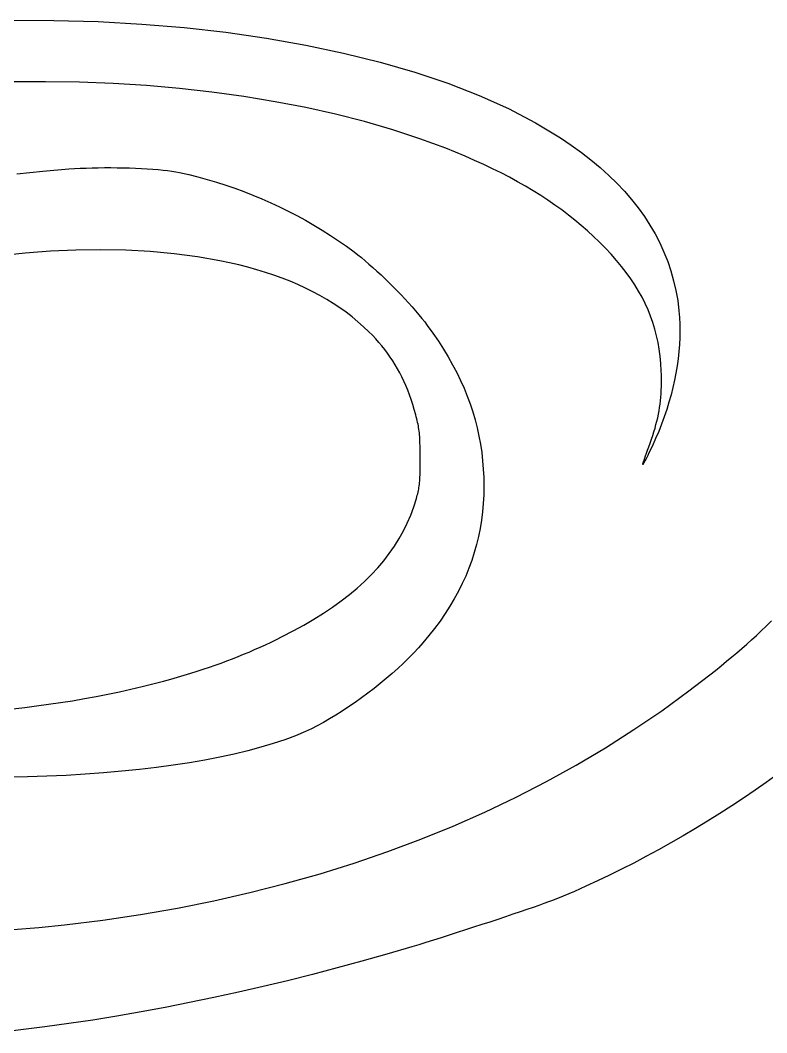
# Model space of a CAD drawing. Header units: metres. Extents: x -106 to 107, y -104 to 107.
# Drawn here: x 4.73 to 27.13, y -32.7 to -2.33 of the extents above; entities that cross this region are included whole.
import ezdxf

# ---------------------------------------------------------------- set-up
doc = ezdxf.new("R2010")
doc.units = ezdxf.units.M

msp = doc.modelspace()

# ---------------------------------------------------------------- linework, layer by layer
for p, q in [((4.38875, -2.32581), (5.73654, -2.32866)), ((5.73654, -2.32866), (7.06517, -2.36673)), ((7.06517, -2.36673), (8.37099, -2.43956)), ((8.37099, -2.43956), (9.65036, -2.54669)), ((9.65036, -2.54669), (10.8997, -2.68767)), ((10.8997, -2.68767), (12.1153, -2.862)), ((12.1153, -2.862), (13.2935, -3.06924)), ((13.2935, -3.06924), (14.4309, -3.30891)), ((14.4309, -3.30891), (15.5236, -3.58057)), ((15.5236, -3.58057), (16.5681, -3.88374)), ((16.5681, -3.88374), (17.5608, -4.21796)), ((5.48613, -4.16893), (4.46515, -4.17738)), ((6.50266, -4.18437), (5.48613, -4.16893)), ((7.51239, -4.2235), (6.50266, -4.18437)), ((8.51295, -4.28615), (7.51239, -4.2235)), ((17.5608, -4.21796), (18.498, -4.58275)), ((9.502, -4.37212), (8.51295, -4.28615)), ((10.4772, -4.48126), (9.502, -4.37212)), ((11.4361, -4.61339), (10.4772, -4.48126)), ((12.3763, -4.76834), (11.4361, -4.61339)), ((13.2956, -4.94591), (12.3763, -4.76834)), ((18.498, -4.58275), (19.376, -4.97768)), ((14.1915, -5.14594), (13.2956, -4.94591)), ((15.0617, -5.36824), (14.1915, -5.14594)), ((19.376, -4.97768), (20.1914, -5.40224)), ((15.9039, -5.61266), (15.0617, -5.36824)), ((20.1914, -5.40224), (20.9404, -5.85599)), ((16.7155, -5.879), (15.9039, -5.61266)), ((17.4944, -6.16707), (16.7155, -5.879)), ((20.9404, -5.85599), (21.2601, -6.07246)), ((21.2601, -6.07246), (21.5644, -6.29288)), ((17.7914, -6.28598), (17.4944, -6.16707)), ((18.0802, -6.40648), (17.7914, -6.28598)), ((21.5644, -6.29288), (21.8535, -6.51733)), ((18.361, -6.52867), (18.0802, -6.40648)), ((18.634, -6.65265), (18.361, -6.52867)), ((18.8995, -6.77858), (18.634, -6.65265)), ((21.8535, -6.51733), (22.1274, -6.74593)), ((4.62482, -6.93668), (5.40334, -6.85381)), ((5.40334, -6.85381), (6.18259, -6.78685)), ((6.18259, -6.78685), (6.34964, -6.7755)), ((6.34964, -6.7755), (6.5229, -6.7661)), ((6.5229, -6.7661), (6.70134, -6.75862)), ((6.70134, -6.75862), (6.88387, -6.75302)), ((6.88387, -6.75302), (7.06946, -6.74928)), ((7.06946, -6.74928), (7.25705, -6.74738)), ((7.25705, -6.74738), (7.44559, -6.74725)), ((7.44559, -6.74725), (7.634, -6.74887)), ((7.634, -6.74887), (7.82123, -6.75221)), ((7.82123, -6.75221), (8.00624, -6.75725)), ((8.00624, -6.75725), (8.18797, -6.76393)), ((8.18797, -6.76393), (8.36536, -6.77223)), ((8.36536, -6.77223), (8.53735, -6.7821)), ((8.53735, -6.7821), (8.70288, -6.79355)), ((8.70288, -6.79355), (8.8609, -6.80649)), ((8.8609, -6.80649), (9.01036, -6.82092)), ((9.01036, -6.82092), (9.15019, -6.83681)), ((9.15019, -6.83681), (9.27936, -6.85411)), ((9.27936, -6.85411), (9.39676, -6.87279)), ((9.39676, -6.87279), (9.5014, -6.89282)), ((9.5014, -6.89282), (9.78099, -6.95526)), ((9.78099, -6.95526), (10.0599, -7.02422)), ((19.1576, -6.90654), (18.8995, -6.77858)), ((19.4084, -7.03667), (19.1576, -6.90654)), ((22.1274, -6.74593), (22.3861, -6.97878)), ((22.3861, -6.97878), (22.6298, -7.21594)), ((10.0599, -7.02422), (10.338, -7.09959)), ((10.338, -7.09959), (10.6151, -7.18132)), ((10.6151, -7.18132), (10.8909, -7.26927)), ((10.8909, -7.26927), (11.1653, -7.36339)), ((19.6523, -7.16907), (19.4084, -7.03667)), ((19.8893, -7.30386), (19.6523, -7.16907)), ((22.6298, -7.21594), (22.8584, -7.45755)), ((11.1653, -7.36339), (11.438, -7.46356)), ((11.438, -7.46356), (11.709, -7.56973)), ((11.709, -7.56973), (11.9779, -7.68178)), ((20.1197, -7.44119), (19.8893, -7.30386)), ((20.3437, -7.58113), (20.1197, -7.44119)), ((20.5614, -7.72382), (20.3437, -7.58113)), ((22.8584, -7.45755), (23.0721, -7.70369)), ((11.9779, -7.68178), (12.2446, -7.79962)), ((12.2446, -7.79962), (12.5089, -7.92319)), ((20.7731, -7.86937), (20.5614, -7.72382)), ((20.9789, -8.0179), (20.7731, -7.86937)), ((23.0721, -7.70369), (23.2709, -7.95445)), ((12.5089, -7.92319), (12.7706, -8.05237)), ((12.7706, -8.05237), (13.0295, -8.18709)), ((13.0295, -8.18709), (13.2854, -8.32726)), ((21.1791, -8.16954), (20.9789, -8.0179)), ((21.3737, -8.32439), (21.1791, -8.16954)), ((23.2709, -7.95445), (23.4549, -8.20993)), ((13.2854, -8.32726), (13.5381, -8.47278)), ((13.5381, -8.47278), (13.7874, -8.62358)), ((21.5631, -8.48256), (21.3737, -8.32439)), ((21.7474, -8.64418), (21.5631, -8.48256)), ((23.4549, -8.20993), (23.6241, -8.47023)), ((23.6241, -8.47023), (23.7787, -8.73544)), ((13.7874, -8.62358), (14.0332, -8.77956)), ((14.0332, -8.77956), (14.2752, -8.94061)), ((21.9268, -8.80937), (21.7474, -8.64418)), ((23.7787, -8.73544), (23.9186, -9.00568)), ((14.2752, -8.94061), (14.5132, -9.10667)), ((14.5132, -9.10667), (14.7471, -9.27765)), ((22.1015, -8.97824), (21.9268, -8.80937)), ((22.284, -9.16357), (22.1015, -8.97824)), ((23.9186, -9.00568), (24.044, -9.28102)), ((4.87811, -9.31422), (4.12181, -9.39424)), ((5.63741, -9.25693), (4.87811, -9.31422)), ((6.39587, -9.22293), (5.63741, -9.25693)), ((7.14966, -9.21281), (6.39587, -9.22293)), ((7.89494, -9.22717), (7.14966, -9.21281)), ((8.6279, -9.26657), (7.89494, -9.22717)), ((9.34473, -9.3316), (8.6279, -9.26657)), ((10.0415, -9.42284), (9.34473, -9.3316)), ((14.7471, -9.27765), (14.8523, -9.35837)), ((14.8523, -9.35837), (14.962, -9.44606)), ((22.4562, -9.34782), (22.284, -9.16357)), ((22.6182, -9.5313), (22.4562, -9.34782)), ((24.044, -9.28102), (24.1549, -9.56155)), ((10.7146, -9.54085), (10.0415, -9.42284)), ((11.0028, -9.60138), (10.7146, -9.54085)), ((11.2839, -9.66663), (11.0028, -9.60138)), ((11.5579, -9.73657), (11.2839, -9.66663)), ((14.962, -9.44606), (15.0753, -9.54008)), ((15.0753, -9.54008), (15.1917, -9.6398)), ((15.1917, -9.6398), (15.3104, -9.74455)), ((22.7701, -9.71431), (22.6182, -9.5313)), ((22.9122, -9.89719), (22.7701, -9.71431)), ((24.1549, -9.56155), (24.2514, -9.8474)), ((11.8249, -9.81128), (11.5579, -9.73657)), ((12.085, -9.89076), (11.8249, -9.81128)), ((12.3382, -9.97504), (12.085, -9.89076)), ((12.5845, -10.0641), (12.3382, -9.97504)), ((15.3104, -9.74455), (15.431, -9.8537)), ((15.431, -9.8537), (15.5526, -9.96658)), ((15.5526, -9.96658), (15.6747, -10.0826)), ((23.0445, -10.0803), (22.9122, -9.89719)), ((24.2514, -9.8474), (24.3335, -10.1386)), ((12.8241, -10.1581), (12.5845, -10.0641)), ((13.0569, -10.2569), (12.8241, -10.1581)), ((13.283, -10.3606), (13.0569, -10.2569)), ((15.6747, -10.0826), (15.7967, -10.201)), ((15.7967, -10.201), (15.9178, -10.3212)), ((15.9178, -10.3212), (16.0374, -10.4426)), ((23.1673, -10.2639), (23.0445, -10.0803)), ((23.2806, -10.4483), (23.1673, -10.2639)), ((24.3335, -10.1386), (24.4013, -10.4354)), ((13.5025, -10.4693), (13.283, -10.3606)), ((13.7153, -10.5829), (13.5025, -10.4693)), ((13.9217, -10.7014), (13.7153, -10.5829)), ((16.0374, -10.4426), (16.155, -10.5645)), ((16.155, -10.5645), (16.2697, -10.6862)), ((23.3847, -10.6338), (23.2806, -10.4483)), ((24.4013, -10.4354), (24.4549, -10.7377)), ((14.1216, -10.825), (13.9217, -10.7014)), ((14.3151, -10.9536), (14.1216, -10.825)), ((16.2697, -10.6862), (16.3811, -10.8071)), ((16.3811, -10.8071), (16.4884, -10.9267)), ((16.4884, -10.9267), (16.591, -11.0441)), ((23.4796, -10.8208), (23.3847, -10.6338)), ((23.5656, -11.0096), (23.4796, -10.8208)), ((24.4549, -10.7377), (24.4944, -11.0457)), ((14.5022, -11.0872), (14.3151, -10.9536)), ((14.6829, -11.2259), (14.5022, -11.0872)), ((14.8574, -11.3698), (14.6829, -11.2259)), ((16.591, -11.0441), (16.6883, -11.1588)), ((16.6883, -11.1588), (16.7796, -11.27)), ((23.6428, -11.2006), (23.5656, -11.0096)), ((23.7113, -11.3939), (23.6428, -11.2006)), ((24.4944, -11.0457), (24.5111, -11.241)), ((15.0257, -11.5187), (14.8574, -11.3698)), ((15.1878, -11.6727), (15.0257, -11.5187)), ((16.7796, -11.27), (16.8643, -11.3773)), ((16.8643, -11.3773), (16.9416, -11.4799)), ((16.9416, -11.4799), (17.112, -11.7175)), ((23.7714, -11.59), (23.7113, -11.3939)), ((24.5111, -11.241), (24.5209, -11.4399)), ((24.5209, -11.4399), (24.5239, -11.6422)), ((15.2923, -11.778), (15.1878, -11.6727)), ((15.3923, -11.8839), (15.2923, -11.778)), ((17.112, -11.7175), (17.2728, -11.9542)), ((23.823, -11.7891), (23.7714, -11.59)), ((23.8665, -11.9917), (23.823, -11.7891)), ((24.5239, -11.6422), (24.5202, -11.8475)), ((15.488, -11.9905), (15.3923, -11.8839)), ((15.5796, -12.0981), (15.488, -11.9905)), ((15.6672, -12.207), (15.5796, -12.0981)), ((17.2728, -11.9542), (17.4242, -12.19)), ((23.902, -12.1979), (23.8665, -11.9917)), ((24.5098, -12.0555), (24.4927, -12.266)), ((24.5202, -11.8475), (24.5098, -12.0555)), ((15.7509, -12.3173), (15.6672, -12.207)), ((15.8308, -12.4295), (15.7509, -12.3173)), ((15.9072, -12.5436), (15.8308, -12.4295)), ((17.4242, -12.19), (17.5663, -12.4252)), ((17.5663, -12.4252), (17.6992, -12.6601)), ((23.9296, -12.4082), (23.902, -12.1979)), ((23.9494, -12.6228), (23.9296, -12.4082)), ((24.4927, -12.266), (24.4691, -12.4787)), ((15.9801, -12.66), (15.9072, -12.5436)), ((16.0497, -12.7789), (15.9801, -12.66)), ((17.6992, -12.6601), (17.8228, -12.8949)), ((23.9617, -12.8421), (23.9494, -12.6228)), ((24.4389, -12.6933), (24.4024, -12.9095)), ((24.4691, -12.4787), (24.4389, -12.6933)), ((16.1161, -12.9006), (16.0497, -12.7789)), ((16.1794, -13.0252), (16.1161, -12.9006)), ((16.2399, -13.1531), (16.1794, -13.0252)), ((17.8228, -12.8949), (17.9374, -13.1299)), ((23.9656, -12.9657), (23.9617, -12.8421)), ((23.9678, -13.0853), (23.9656, -12.9657)), ((24.4024, -12.9095), (24.3594, -13.1269)), ((16.2977, -13.2845), (16.2399, -13.1531)), ((16.3528, -13.4196), (16.2977, -13.2845)), ((17.9374, -13.1299), (18.043, -13.3652)), ((23.9629, -13.4237), (23.9665, -13.3139)), ((23.9665, -13.3139), (23.9681, -13.2012)), ((23.9681, -13.2012), (23.9678, -13.0853)), ((24.3102, -13.3453), (24.2546, -13.5645)), ((24.3594, -13.1269), (24.3102, -13.3453)), ((16.4054, -13.5588), (16.3528, -13.4196)), ((16.4557, -13.7021), (16.4054, -13.5588)), ((18.043, -13.3652), (18.1397, -13.6012)), ((18.1397, -13.6012), (18.2275, -13.838)), ((23.9396, -13.7402), (23.9495, -13.6365)), ((23.9495, -13.6365), (23.9573, -13.5311)), ((23.9573, -13.5311), (23.9629, -13.4237)), ((24.2546, -13.5645), (24.1929, -13.784)), ((16.5038, -13.85), (16.4557, -13.7021)), ((16.5499, -14.0026), (16.5038, -13.85)), ((18.2275, -13.838), (18.3065, -14.0759)), ((23.8962, -14.046), (23.913, -13.9446)), ((23.913, -13.9446), (23.9275, -13.8428)), ((23.9275, -13.8428), (23.9396, -13.7402)), ((24.1929, -13.784), (24.1251, -14.0037)), ((16.594, -14.1601), (16.5499, -14.0026)), ((16.6105, -14.2221), (16.594, -14.1601)), ((16.6256, -14.2807), (16.6105, -14.2221)), ((18.3065, -14.0759), (18.377, -14.3151)), ((23.831, -14.3521), (23.8553, -14.2494)), ((23.8553, -14.2494), (23.877, -14.1475)), ((23.877, -14.1475), (23.8962, -14.046)), ((24.0511, -14.2232), (23.9712, -14.4422)), ((24.1251, -14.0037), (24.0511, -14.2232)), ((16.6393, -14.3366), (16.6256, -14.2807)), ((16.6518, -14.3904), (16.6393, -14.3366)), ((16.663, -14.4427), (16.6518, -14.3904)), ((16.6731, -14.4942), (16.663, -14.4427)), ((16.6821, -14.5453), (16.6731, -14.4942)), ((16.6901, -14.5968), (16.6821, -14.5453)), ((18.377, -14.3151), (18.4388, -14.5558)), ((18.4388, -14.5558), (18.4921, -14.7984)), ((23.7422, -14.6698), (23.7745, -14.5619)), ((23.7745, -14.5619), (23.8041, -14.4562)), ((23.8041, -14.4562), (23.831, -14.3521)), ((23.9712, -14.4422), (23.8854, -14.6605)), ((16.6971, -14.6492), (16.6901, -14.5968)), ((16.7032, -14.7032), (16.6971, -14.6492)), ((16.7084, -14.7593), (16.7032, -14.7032)), ((16.7129, -14.8181), (16.7084, -14.7593)), ((16.7166, -14.8803), (16.7129, -14.8181)), ((16.7197, -14.9465), (16.7166, -14.8803)), ((18.4921, -14.7984), (18.537, -15.043)), ((23.6691, -14.8934), (23.7071, -14.7801)), ((23.7936, -14.8777), (23.696, -15.0936)), ((23.7071, -14.7801), (23.7422, -14.6698)), ((23.8854, -14.6605), (23.7936, -14.8777)), ((16.7222, -15.0172), (16.7197, -14.9465)), ((16.7242, -15.0931), (16.7222, -15.0172)), ((16.7256, -15.1747), (16.7242, -15.0931)), ((16.7267, -15.2627), (16.7256, -15.1747)), ((18.537, -15.043), (18.5736, -15.2899)), ((23.5511, -15.2253), (23.5875, -15.1235)), ((23.5875, -15.1235), (23.6281, -15.01)), ((23.696, -15.0936), (23.5927, -15.3078)), ((23.6281, -15.01), (23.6691, -14.8934)), ((16.7274, -15.3577), (16.7267, -15.2627)), ((16.7278, -15.4603), (16.7274, -15.3577)), ((16.728, -15.5613), (16.7278, -15.4603)), ((18.5736, -15.2899), (18.6019, -15.5393)), ((23.4475, -15.5203), (23.4672, -15.463)), ((23.4672, -15.463), (23.491, -15.3949)), ((23.491, -15.3949), (23.519, -15.3157)), ((23.5252, -15.443), (23.4972, -15.4987)), ((23.519, -15.3157), (23.5511, -15.2253)), ((23.5571, -15.3793), (23.5252, -15.443)), ((23.5927, -15.3078), (23.5571, -15.3793)), ((16.7264, -15.8219), (16.7273, -15.7415)), ((16.7273, -15.7415), (16.7279, -15.6548)), ((16.7279, -15.6548), (16.728, -15.5613)), ((18.6019, -15.5393), (18.622, -15.7914)), ((18.622, -15.7914), (18.6341, -16.0466)), ((23.4097, -15.6458), (23.4131, -15.6296)), ((23.4104, -15.6523), (23.4097, -15.6458)), ((23.415, -15.6492), (23.4104, -15.6523)), ((23.4131, -15.6296), (23.4205, -15.6034)), ((23.4236, -15.6369), (23.415, -15.6492)), ((23.4205, -15.6034), (23.4319, -15.567)), ((23.4362, -15.6155), (23.4236, -15.6369)), ((23.4319, -15.567), (23.4475, -15.5203)), ((23.4526, -15.5851), (23.4362, -15.6155)), ((23.473, -15.5462), (23.4526, -15.5851)), ((23.4972, -15.4987), (23.473, -15.5462)), ((16.7138, -16.1471), (16.7175, -16.0905)), ((16.7175, -16.0905), (16.7206, -16.0303)), ((16.7206, -16.0303), (16.7231, -15.9657)), ((16.7231, -15.9657), (16.725, -15.8965)), ((16.725, -15.8965), (16.7264, -15.8219)), ((18.6341, -16.0466), (18.6381, -16.3049)), ((16.6746, -16.4381), (16.6834, -16.3927)), ((16.6834, -16.3927), (16.6912, -16.3468)), ((16.6912, -16.3468), (16.6981, -16.2998)), ((16.6981, -16.2998), (16.7041, -16.2512)), ((16.7041, -16.2512), (16.7093, -16.2005)), ((16.7093, -16.2005), (16.7138, -16.1471)), ((18.6381, -16.3049), (18.6338, -16.565)), ((16.5359, -16.9256), (16.6148, -16.6751)), ((16.6148, -16.6751), (16.6291, -16.6246)), ((16.6291, -16.6246), (16.6421, -16.5762)), ((16.6421, -16.5762), (16.6541, -16.5293)), ((16.6541, -16.5293), (16.6649, -16.4834)), ((16.6649, -16.4834), (16.6746, -16.4381)), ((18.6338, -16.565), (18.6206, -16.8216)), ((16.4447, -17.1709), (16.5359, -16.9256)), ((18.6206, -16.8216), (18.5984, -17.0749)), ((16.3412, -17.411), (16.4447, -17.1709)), ((18.5984, -17.0749), (18.5674, -17.3251)), ((16.2253, -17.6461), (16.3412, -17.411)), ((18.5273, -17.5722), (18.4781, -17.8164)), ((18.5674, -17.3251), (18.5273, -17.5722)), ((15.9557, -18.1017), (16.0968, -17.8763)), ((16.0968, -17.8763), (16.2253, -17.6461)), ((18.4781, -17.8164), (18.4198, -18.0579)), ((15.8017, -18.3224), (15.9557, -18.1017)), ((18.4198, -18.0579), (18.3524, -18.2967)), ((15.6349, -18.5385), (15.8017, -18.3224)), ((18.3524, -18.2967), (18.2757, -18.5329)), ((15.2622, -18.9576), (15.4551, -18.7502)), ((15.4551, -18.7502), (15.6349, -18.5385)), ((18.1897, -18.7669), (18.0945, -18.9985)), ((18.2757, -18.5329), (18.1897, -18.7669)), ((15.056, -19.1607), (15.2622, -18.9576)), ((18.0945, -18.9985), (17.9898, -19.2281)), ((14.6037, -19.5547), (14.8366, -19.3597)), ((14.8366, -19.3597), (15.056, -19.1607)), ((17.9898, -19.2281), (17.8757, -19.4557)), ((14.3573, -19.7458), (14.6037, -19.5547)), ((17.7522, -19.6814), (17.6191, -19.9055)), ((17.8757, -19.4557), (17.7522, -19.6814)), ((13.8234, -20.1168), (14.0973, -19.9332)), ((14.0973, -19.9332), (14.3573, -19.7458)), ((17.6191, -19.9055), (17.4764, -20.1279)), ((13.2341, -20.4736), (13.5357, -20.2969)), ((13.5357, -20.2969), (13.8234, -20.1168)), ((17.3241, -20.3489), (17.1621, -20.5686)), ((17.4764, -20.1279), (17.3241, -20.3489)), ((27.1147, -20.4985), (27.2706, -20.3461)), ((12.5884, -20.817), (12.9183, -20.6469)), ((12.9183, -20.6469), (13.2341, -20.4736)), ((17.1621, -20.5686), (16.9903, -20.7871)), ((26.8165, -20.7814), (26.9638, -20.6432)), ((26.9638, -20.6432), (27.1147, -20.4985)), ((12.2535, -20.9806), (12.4201, -20.9002)), ((12.4201, -20.9002), (12.5884, -20.817)), ((16.9903, -20.7871), (16.8088, -21.0046)), ((26.5265, -21.0446), (26.6712, -20.9147)), ((26.6712, -20.9147), (26.8165, -20.7814)), ((11.594, -21.2785), (11.7587, -21.2073)), ((11.7587, -21.2073), (11.9232, -21.134)), ((11.9232, -21.134), (12.088, -21.0585)), ((12.088, -21.0585), (12.2535, -20.9806)), ((16.6756, -21.155), (16.5331, -21.3072)), ((16.8088, -21.0046), (16.6756, -21.155)), ((26.2327, -21.2996), (26.3808, -21.1724)), ((26.3808, -21.1724), (26.5265, -21.0446)), ((10.7533, -21.6091), (10.9252, -21.5458)), ((10.9252, -21.5458), (11.0948, -21.4812)), ((11.0948, -21.4812), (11.2625, -21.4153)), ((11.2625, -21.4153), (11.4288, -21.3477)), ((11.4288, -21.3477), (11.594, -21.2785)), ((16.3821, -21.4606), (16.2234, -21.6145)), ((16.5331, -21.3072), (16.3821, -21.4606)), ((25.7587, -21.692), (25.9231, -21.558)), ((25.9231, -21.558), (26.0806, -21.4276)), ((26.0806, -21.4276), (26.2327, -21.2996)), ((9.84363, -21.9123), (10.0337, -21.8529)), ((10.0337, -21.8529), (10.2193, -21.793)), ((10.2193, -21.793), (10.4008, -21.7325)), ((10.4008, -21.7325), (10.5786, -21.6712)), ((10.5786, -21.6712), (10.7533, -21.6091)), ((16.0578, -21.7684), (15.8861, -21.9217)), ((16.2234, -21.6145), (16.0578, -21.7684)), ((24.7919, -22.4477), (25.586, -21.8313)), ((25.586, -21.8313), (25.7587, -21.692)), ((8.70929, -22.2345), (9.0296, -22.1489)), ((9.0296, -22.1489), (9.24203, -22.0896)), ((9.24203, -22.0896), (9.44823, -22.0305)), ((9.44823, -22.0305), (9.64862, -21.9715)), ((9.64862, -21.9715), (9.84363, -21.9123)), ((15.7092, -22.0738), (15.5277, -22.224)), ((15.8861, -21.9217), (15.7092, -22.0738)), ((7.35599, -22.5442), (7.70316, -22.4719)), ((7.70316, -22.4719), (8.04509, -22.3961)), ((8.04509, -22.3961), (8.3808, -22.3169)), ((8.3808, -22.3169), (8.70929, -22.2345)), ((15.3425, -22.3717), (15.1544, -22.5165)), ((15.5277, -22.224), (15.3425, -22.3717)), ((23.9772, -23.0399), (24.7919, -22.4477)), ((5.93446, -22.7954), (6.2928, -22.7386)), ((6.2928, -22.7386), (6.64984, -22.6777)), ((6.64984, -22.6777), (7.00455, -22.6129)), ((7.00455, -22.6129), (7.35599, -22.5442)), ((14.9642, -22.6576), (14.7726, -22.7944)), ((15.1544, -22.5165), (14.9642, -22.6576)), ((4.50754, -22.9791), (4.86134, -22.9399)), ((4.86134, -22.9399), (5.21776, -22.8962)), ((5.21776, -22.8962), (5.57579, -22.848)), ((5.57579, -22.848), (5.93446, -22.7954)), ((14.3888, -23.053), (14.198, -23.1736)), ((14.5806, -22.9265), (14.3888, -23.053)), ((14.7726, -22.7944), (14.5806, -22.9265)), ((23.1422, -23.6078), (23.9772, -23.0399)), ((14.0092, -23.2875), (13.8229, -23.3941)), ((14.198, -23.1736), (14.0092, -23.2875)), ((13.2881, -23.6646), (12.9891, -23.7906)), ((13.4616, -23.5833), (13.2881, -23.6646)), ((13.6402, -23.4929), (13.4616, -23.5833)), ((13.8229, -23.3941), (13.6402, -23.4929)), ((22.2871, -24.1514), (23.1422, -23.6078)), ((12.6658, -23.9115), (12.3194, -24.0269)), ((12.9891, -23.7906), (12.6658, -23.9115)), ((11.5602, -24.2411), (11.1493, -24.3397)), ((11.9505, -24.1368), (11.5602, -24.2411)), ((12.3194, -24.0269), (11.9505, -24.1368)), ((21.4121, -24.6705), (22.2871, -24.1514)), ((9.80209, -24.5995), (9.31784, -24.6737)), ((10.2693, -24.519), (9.80209, -24.5995)), ((10.7187, -24.4324), (10.2693, -24.519)), ((11.1493, -24.3397), (10.7187, -24.4324)), ((7.22888, -24.9053), (6.67313, -24.9462)), ((7.77214, -24.8574), (7.22888, -24.9053)), ((8.30197, -24.8028), (7.77214, -24.8574)), ((8.8175, -24.7415), (8.30197, -24.8028)), ((9.31784, -24.6737), (8.8175, -24.7415)), ((20.5174, -25.165), (21.4121, -24.6705)), ((4.93976, -25.0261), (4.34293, -25.038)), ((5.52768, -25.0067), (4.93976, -25.0261)), ((6.10576, -24.98), (5.52768, -25.0067)), ((6.67313, -24.9462), (6.10576, -24.98)), ((19.6034, -25.6349), (20.5174, -25.165)), ((27.1153, -25.1921), (26.7767, -25.4275)), ((27.4448, -24.956), (27.1153, -25.1921)), ((26.7767, -25.4275), (26.4303, -25.6617)), ((18.6701, -26.0802), (19.6034, -25.6349)), ((26.4303, -25.6617), (26.077, -25.8939)), ((17.7178, -26.5005), (18.6701, -26.0802)), ((26.077, -25.8939), (25.718, -26.1236)), ((25.3543, -26.3502), (24.987, -26.573)), ((25.718, -26.1236), (25.3543, -26.3502)), ((16.7468, -26.896), (17.7178, -26.5005)), ((24.987, -26.573), (24.6172, -26.7914)), ((15.7573, -27.2665), (16.7468, -26.896)), ((24.2461, -27.0049), (23.8746, -27.2127)), ((24.6172, -26.7914), (24.2461, -27.0049)), ((14.7495, -27.6119), (15.7573, -27.2665)), ((23.8746, -27.2127), (23.504, -27.4143)), ((13.7236, -27.9322), (14.7495, -27.6119)), ((23.1352, -27.609), (22.7693, -27.7963)), ((23.504, -27.4143), (23.1352, -27.609)), ((12.6798, -28.2272), (13.7236, -27.9322)), ((22.7693, -27.7963), (22.4075, -27.9754)), ((11.6185, -28.4968), (12.6798, -28.2272)), ((22.0509, -28.1459), (21.7005, -28.3071)), ((22.4075, -27.9754), (22.0509, -28.1459)), ((10.5398, -28.741), (11.6185, -28.4968)), ((21.3573, -28.4583), (21.0226, -28.599)), ((21.7005, -28.3071), (21.3573, -28.4583)), ((9.44391, -28.9597), (10.5398, -28.741)), ((20.4431, -28.8232), (20.287, -28.8792)), ((20.5805, -28.7728), (20.4431, -28.8232)), ((20.6974, -28.7285), (20.5805, -28.7728)), ((21.0226, -28.599), (20.6974, -28.7285)), ((7.20161, -29.3201), (8.3311, -29.1528)), ((8.3311, -29.1528), (9.44391, -28.9597)), ((19.5112, -29.1471), (19.2881, -29.2223)), ((19.7244, -29.0747), (19.5112, -29.1471)), ((19.9259, -29.0055), (19.7244, -29.0747)), ((20.1141, -28.9401), (19.9259, -29.0055)), ((20.287, -28.8792), (20.1141, -28.9401)), ((5.28477, -29.541), (6.05563, -29.4617)), ((6.05563, -29.4617), (7.20161, -29.3201)), ((18.5771, -29.4578), (18.332, -29.5377)), ((18.8193, -29.3781), (18.5771, -29.4578)), ((19.0569, -29.2994), (18.8193, -29.3781)), ((19.2881, -29.2223), (19.0569, -29.2994)), ((4.5096, -29.6077), (5.28477, -29.541)), ((17.8401, -29.6964), (17.5968, -29.774)), ((18.0857, -29.6175), (17.8401, -29.6964)), ((18.332, -29.5377), (18.0857, -29.6175)), ((16.6828, -30.0588), (16.4778, -30.1207)), ((16.899, -29.9926), (16.6828, -30.0588)), ((17.1245, -29.9226), (16.899, -29.9926)), ((17.3577, -29.8496), (17.1245, -29.9226)), ((17.5968, -29.774), (17.3577, -29.8496)), ((15.7285, -30.3414), (14.9812, -30.5534)), ((16.4778, -30.1207), (15.7285, -30.3414)), ((14.9812, -30.5534), (14.2358, -30.7569)), ((13.4925, -30.9518), (12.7513, -31.1381)), ((14.2358, -30.7569), (13.4925, -30.9518)), ((12.7513, -31.1381), (12.0123, -31.3158)), ((11.2754, -31.4849), (10.5406, -31.6454)), ((12.0123, -31.3158), (11.2754, -31.4849)), ((9.80821, -31.7972), (9.07806, -31.9404)), ((10.5406, -31.6454), (9.80821, -31.7972)), ((8.35025, -32.075), (7.62483, -32.2009)), ((9.07806, -31.9404), (8.35025, -32.075)), ((6.18129, -32.4268), (5.46326, -32.5267)), ((6.90182, -32.3182), (6.18129, -32.4268)), ((7.62483, -32.2009), (6.90182, -32.3182)), ((4.74777, -32.6179), (4.03488, -32.7005)), ((5.46326, -32.5267), (4.74777, -32.6179))]:
    msp.add_line(p, q)

doc.saveas('drawing.dxf')
